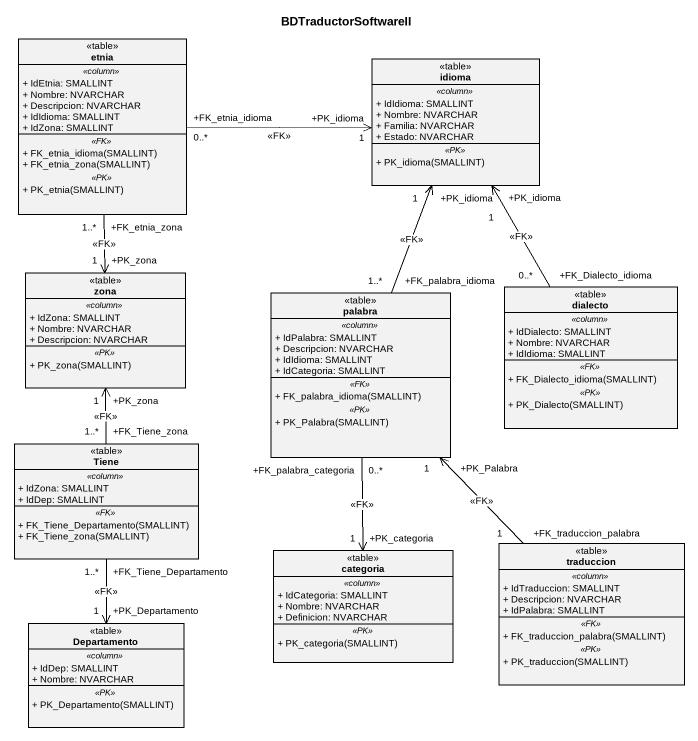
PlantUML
@startuml
title BDTraductorSoftwareII
hide circle
hide empty members
skinparam classAttributeIconSize 0
class etnia <<table>> {
  .. <<column>> ..
  + IdEtnia: SMALLINT
  + Nombre: NVARCHAR
  + Descripcion: NVARCHAR
  + IdIdioma: SMALLINT
  + IdZona: SMALLINT
  .. <<FK>> ..
  + FK_etnia_idioma(SMALLINT)
  + FK_etnia_zona(SMALLINT)
  .. <<PK>> ..
  + PK_etnia(SMALLINT)
}
class idioma <<table>> {
  .. <<column>> ..
  + IdIdioma: SMALLINT
  + Nombre: NVARCHAR
  + Familia: NVARCHAR
  + Estado: NVARCHAR
  .. <<PK>> ..
  + PK_idioma(SMALLINT)
}
class zona <<table>> {
  .. <<column>> ..
  + IdZona: SMALLINT
  + Nombre: NVARCHAR
  + Descripcion: NVARCHAR
  .. <<PK>> ..
  + PK_zona(SMALLINT)
}
class palabra <<table>> {
  .. <<column>> ..
  + IdPalabra: SMALLINT
  + Descripcion: NVARCHAR
  + IdIdioma: SMALLINT
  + IdCategoria: SMALLINT
  .. <<FK>> ..
  + FK_palabra_idioma(SMALLINT)
  .. <<PK>> ..
  + PK_Palabra(SMALLINT)
}
class dialecto <<table>> {
  .. <<column>> ..
  + IdDialecto: SMALLINT
  + Nombre: NVARCHAR
  + IdIdioma: SMALLINT
  .. <<FK>> ..
  + FK_Dialecto_idioma(SMALLINT)
  .. <<PK>> ..
  + PK_Dialecto(SMALLINT)
}
class Tiene <<table>> {
  .. <<column>> ..
  + IdZona: SMALLINT
  + IdDep: SMALLINT
  .. <<FK>> ..
  + FK_Tiene_Departamento(SMALLINT)
  + FK_Tiene_zona(SMALLINT)
}
class categoria <<table>> {
  .. <<column>> ..
  + IdCategoria: SMALLINT
  + Nombre: NVARCHAR
  + Definicion: NVARCHAR
  .. <<PK>> ..
  + PK_categoria(SMALLINT)
}
class traduccion <<table>> {
  .. <<column>> ..
  + IdTraduccion: SMALLINT
  + Descripcion: NVARCHAR
  + IdPalabra: SMALLINT
  .. <<FK>> ..
  + FK_traduccion_palabra(SMALLINT)
  .. <<PK>> ..
  + PK_traduccion(SMALLINT)
}
class Departamento <<table>> {
  .. <<column>> ..
  + IdDep: SMALLINT
  + Nombre: NVARCHAR
  .. <<PK>> ..
  + PK_Departamento(SMALLINT)
}
etnia "+FK_etnia_idioma\n0..*" -right-> "+PK_idioma\n1" idioma : <<FK>>
etnia "+FK_etnia_zona\n1..*" --> "+PK_zona\n1" zona : <<FK>>
palabra "+FK_palabra_idioma\n1..*" -up-> "+PK_idioma\n1" idioma : <<FK>>
palabra "+FK_palabra_categoria\n0..*" --> "+PK_categoria\n1" categoria : <<FK>>
dialecto "+FK_Dialecto_idioma\n0..*" -up-> "+PK_idioma\n1" idioma : <<FK>>
Tiene "+FK_Tiene_zona\n1..*" -up-> "+PK_zona\n1" zona : <<FK>>
Tiene "+FK_Tiene_Departamento\n1..*" --> "+PK_Departamento\n1" Departamento : <<FK>>
traduccion "+FK_traduccion_palabra\n1" -up-> "+PK_Palabra\n1" palabra : <<FK>>
@enduml
